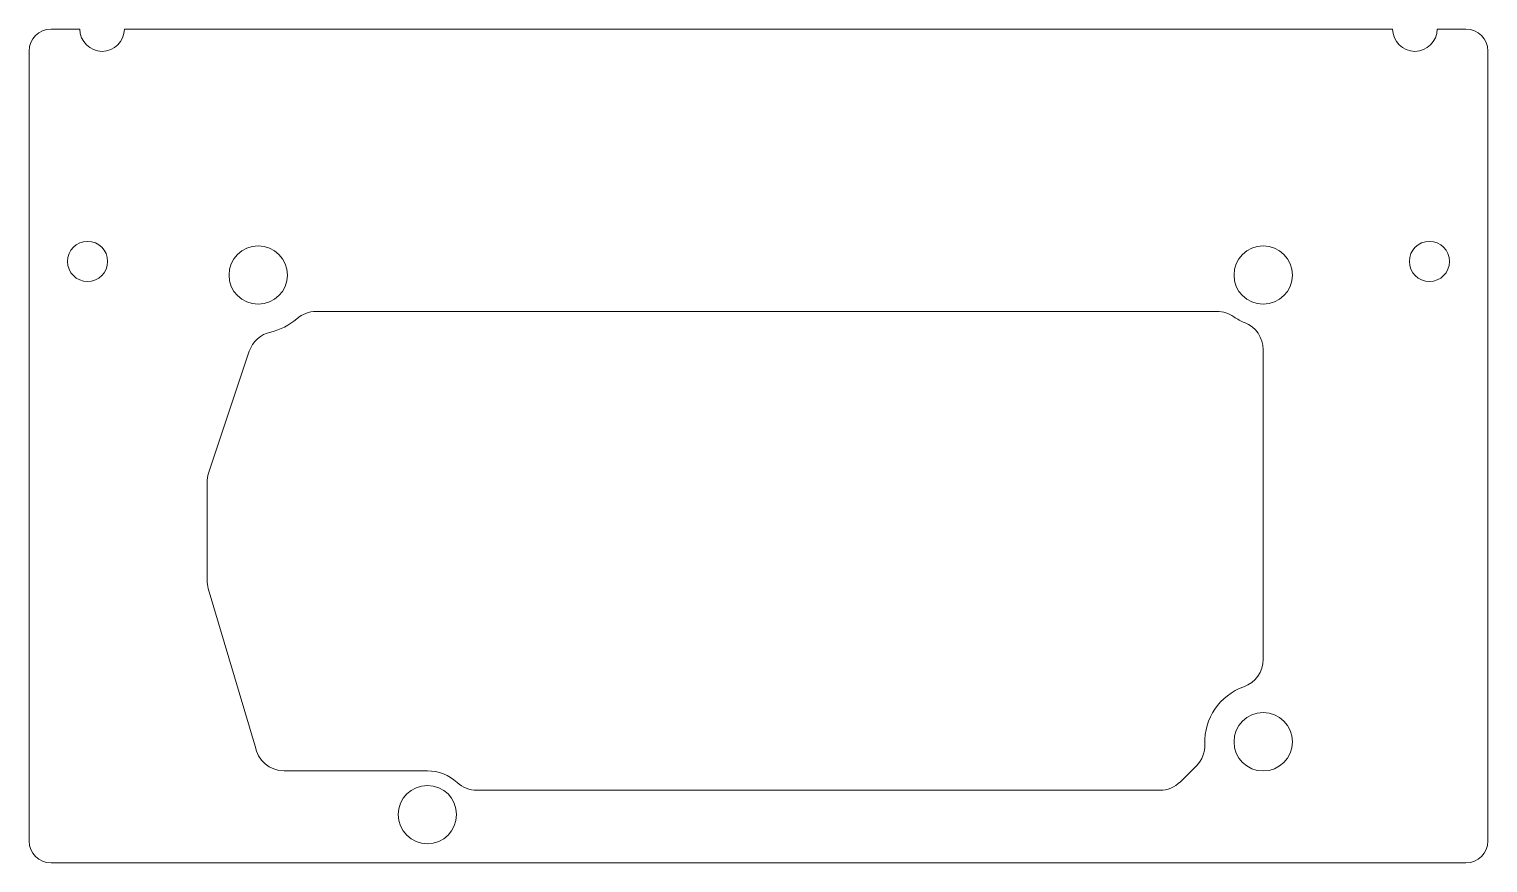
# Model space of a CAD drawing. Header units: inches. Extents: x 27.15 to 35.03, y 69.96 to 74.46.
import ezdxf

# ---------------------------------------------------------------- set-up
doc = ezdxf.new("R2010")
doc.units = ezdxf.units.IN
doc.header["$MEASUREMENT"] = 0

msp = doc.modelspace()

# ---------------------------------------------------------------- linework, layer by layer
at = {"color": 7, "linetype": 'Continuous', "lineweight": 15}
for p, q in [((27.4276, 74.4576), (27.272, 74.4576)), ((34.5142, 74.4576), (27.6676, 74.4576)), ((34.9098, 74.4576), (34.7542, 74.4576)), ((27.1539, 74.3395), (27.1539, 70.0757)), ((35.0279, 70.0757), (35.0279, 74.3395)), ((28.7026, 72.9337), (33.5663, 72.9337)), ((28.1223, 72.0612), (28.342, 72.719)), ((33.8153, 72.7271), (33.8153, 71.0563)), ((28.1142, 71.4832), (28.1142, 72.0113)), ((28.3744, 70.5878), (28.1208, 71.4381)), ((33.4546, 70.4815), (33.3686, 70.3955)), ((29.3035, 70.4541), (28.53, 70.4541)), ((33.2572, 70.3494), (29.5709, 70.3494)), ((27.272, 69.9576), (34.9098, 69.9576))]:
    msp.add_line(p, q, dxfattribs=at)
for centre, radius in [((27.4689, 73.2037), 0.1083), ((34.7129, 73.2037), 0.1083), ((28.3901, 73.1305), 0.1575), ((33.8153, 73.1305), 0.1575), ((33.8153, 70.6109), 0.1575), ((29.3035, 70.2179), 0.1575)]:
    msp.add_circle(centre, radius, dxfattribs=at)
for centre, radius, start, end in [((27.272, 74.3395), 0.1181, 90, 180), ((27.5476, 74.4576), 0.12, 180, 360), ((34.6342, 74.4576), 0.12, 180, 360), ((34.9098, 74.3395), 0.1181, 0, 90), ((28.7026, 72.7762), 0.1575, 90, 131.40962), ((33.5663, 72.7762), 0.1575, 54.9032, 90), ((28.3901, 73.1305), 0.315, 282.37192, 311.40962), ((33.8153, 73.1305), 0.2756, 234.9032, 248.67631), ((33.6578, 72.7271), 0.1575, 360, 68.67631), ((28.4913, 72.6691), 0.1575, 102.37192, 161.53345), ((28.2717, 72.0113), 0.1575, 161.53345, 180), ((28.2717, 71.4832), 0.1575, 180, 196.60604), ((33.6578, 71.0563), 0.1575, 289.47122, 360), ((33.8153, 70.6109), 0.315, 109.47122, 182.18964), ((28.53, 70.6116), 0.1575, 188.68069, 270), ((33.3432, 70.5928), 0.1575, 315, 2.18964), ((29.3035, 70.2179), 0.2362, 47.22278, 90), ((33.2572, 70.5068), 0.1575, 270, 315), ((29.5709, 70.5068), 0.1575, 227.22278, 270), ((27.272, 70.0757), 0.1181, 180, 270), ((34.9098, 70.0757), 0.1181, 270, 0)]:
    msp.add_arc(centre, radius, start, end, dxfattribs=at)

doc.saveas('drawing.dxf')
